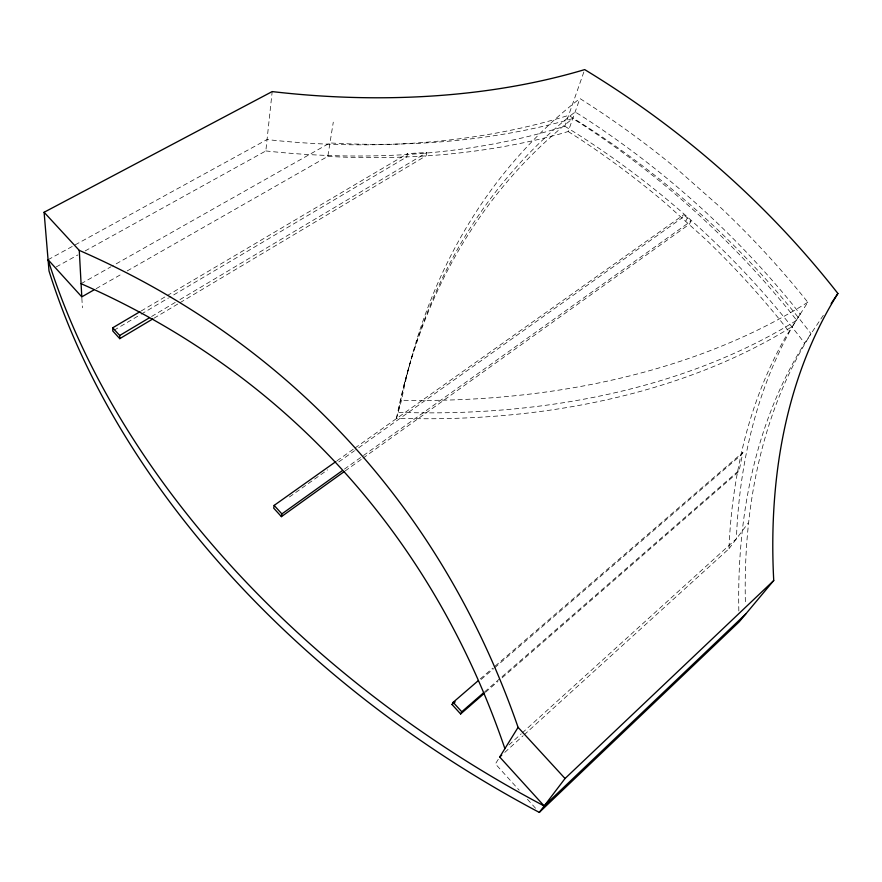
<?xml version="1.0" encoding="UTF-8"?>
<svg xmlns="http://www.w3.org/2000/svg" width="882" height="882" viewBox="0 0 882 882"><rect width="100%" height="100%" fill="white"/><g stroke="black" fill="none" stroke-linecap="round" stroke-linejoin="round"><path stroke-width="0.66" stroke-dasharray="4.41 3.31" d="M524.173 734.794L728.995 548.725C730.362 512.563 735.489 476.556 744.154 441.408A846.941 539.189 48.6 0 1 785.112 337.861L807.802 302.261C780.89 268.437 751.431 236.663 720.01 206.972L678.071 169.95C646.969 144.009 614.081 120.25 579.915 98.519A955.603 661.224 46.9 0 0 401.519 400.252L396.492 418.211A652.581 433.404 12.1 0 0 792.521 326.373L796.402 319.945L788.585 310.023A1164.461 1016.792 -36.8 0 0 583.046 125.046L572.793 118.541L564.976 120.823A555.285 336.064 11.2 0 1 337.321 143.38L329.967 142.917L112.19 266.088M85.146 250.929L265.835 150.943L272.185 91.585M127.173 270.939L327.817 156.368L333.286 122.168M502.101 677.85L737.429 472.818L739.259 470.183L742.876 452.4L493.799 667.255M180.071 302.658L426.039 155.827L426.844 152.542L407.561 153.589L406.811 156.875L169.697 297.289M404 385.103L409.094 366.791M265.835 150.943A544.282 332.955 10.9 0 0 564.8 126.225L584.689 69.601M327.817 156.368C365.523 158.517 403.372 157.878 441.011 154.78A549.938 335.799 11.2 0 0 560.434 133.832L568.173 131.528L579.915 98.519M363.009 458.144L689.415 224.171L690.926 221.128L683.782 214.701L682.293 217.755L355.644 449.919M685.854 220.963L687.343 217.909M498.286 759.314L495.419 763.933L519.189 790.184M738.84 610.95A845.397 537.921 49.1 0 1 804.638 343.263L823.711 314.72M742.876 452.4L741.056 455.079L494.681 667.751M728.995 548.725L748.168 523.037M508.98 744.937L521.218 733.835M522.243 732.909L736.514 538.648L736.724 531.361A859.377 542.816 48.3 0 1 792.521 326.373M504.802 752.379L523.147 735.72M484.626 691.863L739.259 470.183M485.508 692.293L497.944 681.455M480.249 678.942L492.762 668.148M481.164 679.416L493.644 668.644M344.465 469.103L362.348 456.303M363.472 455.509L690.926 221.128M345.127 470.966L361.896 458.949M289.417 496.985L327.586 469.863M338.809 461.881L354.52 450.713M337.001 460.79L353.825 448.85M354.95 448.056L683.782 214.701M154.052 318.193L178.892 303.364M151.594 316.495L175.22 302.416M179.95 299.604L426.844 152.542M113.976 330.276L140.062 314.841M141.241 314.135L168.506 297.984M141.131 311.004L165.992 296.319M167.183 295.613L407.561 153.589M96.127 288.679L122.4 273.674M81.078 283.695L110.989 266.772M56.239 266.926L77.914 254.931M48.069 259.727L267.048 139.565A548.725 333.187 11 0 0 568.625 115.344A1122.312 990.861 -35.9 0 1 811.01 333.716A855.871 541.019 48.9 0 0 745.433 604.357M568.173 131.528L578.305 137.978A1144.726 1000.927 -37.3 0 1 665.249 202.97L705.975 239.661A1144.726 1000.927 -37.3 0 1 781.265 321.61L788.971 331.467M527.414 799.268L535.65 808.353M81.872 298.226L82.39 307.796M396.492 418.211A934.975 653.595 47.2 0 1 572.793 118.541M564.8 126.225A1106.745 978.116 -36.3 0 1 804.638 343.263M807.802 302.261A685.281 446.083 11.8 0 1 401.519 400.252M800.172 314.091L796.292 320.53A656.043 433.933 12.1 0 1 398.146 412.302A941.744 656.131 47.1 0 1 575.141 111.937L585.45 118.464A1174.626 1024.928 -36.6 0 1 792.301 304.125L800.172 314.091"/><path stroke-width="1.32" d="M335.877 461.595L274.148 505.397L273.696 508.153L281.413 516.643L344.002 471.771M281.413 516.643L281.887 513.908L342.238 470.701M484.472 693.197L460.625 713.968L452.058 704.542L453.161 702.315L478.165 680.739M460.625 713.968L461.76 711.774L483.579 692.778M745.753 613.982L544.183 805.972L499.708 757.01L518.087 727.352A1609.463 1115.873 -44.4 0 0 79.27 250.389L44.1 212.264L272.185 91.585A567.335 333.76 11.3 0 0 584.689 69.601A1190.237 1045.82 -34.2 0 1 837.9 293.486A900.864 553.62 48.1 0 0 773.735 580.532L739.171 621.854L539.299 812.399A839.201 587.555 28 0 1 49.006 270.928L44.1 212.264M831.175 303.54L837.9 293.486M539.299 812.399L565.042 778.508L773.735 580.532M499.708 757.01L501.748 755.157M452.058 704.542L455.178 701.852M139.94 311.71L112.709 327.795L112.786 330.982L119.765 338.655L152.873 318.898M119.765 338.655L119.698 335.491L149.234 317.895M544.183 805.972A847.084 589.507 28 0 1 48.069 259.727L81.794 296.859L93.735 290.035M518.087 727.352L565.042 778.508M112.709 327.795L119.698 335.491M274.148 505.397L281.887 513.908M453.161 702.315L461.76 711.774M79.27 250.389L81.794 296.859M81.078 283.695A1511.605 1062.281 -44.9 0 1 504.89 748.642"/></g></svg>
